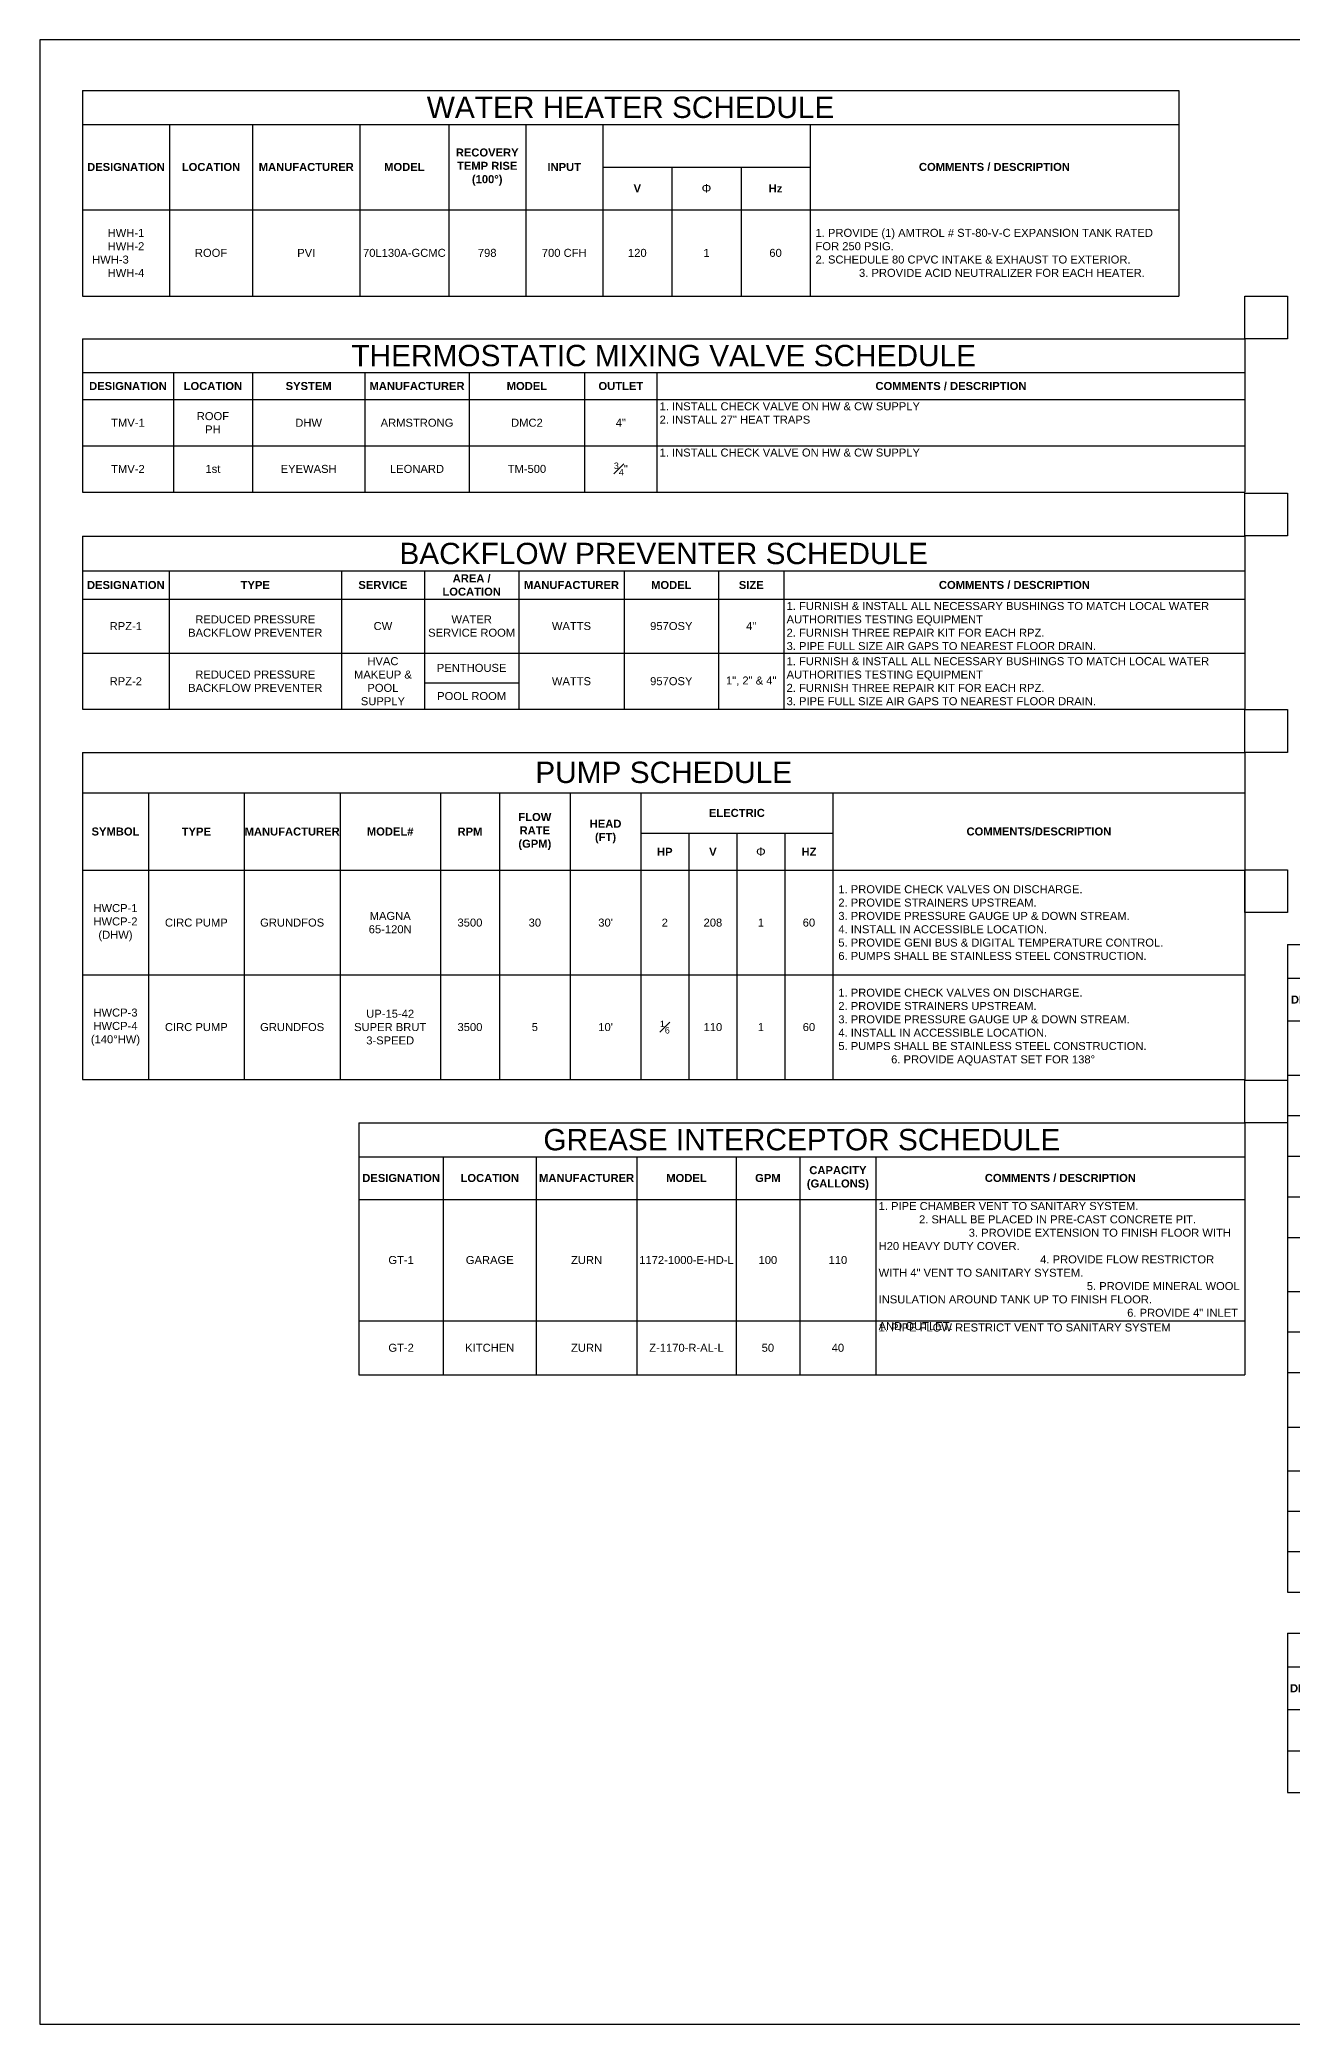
# Model space of a CAD drawing. Extents: x 1982 to 2088, y 1462 to 1485.
# Drawn here: x 2014.81 to 2029.48, y 1461.6 to 1484.85 of the extents above; entities that cross this region are included whole.
import ezdxf

# ---------------------------------------------------------------- set-up
doc = ezdxf.new("R2010")
doc.units = 0
doc.header["$LTSCALE"] = 0.375
doc.header["$MEASUREMENT"] = 0
doc.layers.add('G-ANNO-TEXT', color=70, linetype='Continuous')
doc.layers.add('P-ANNO-TEXT', color=70, linetype='Continuous')
doc.styles.add('Arial', font='arial.ttf')
doc.styles.add('Arial Bold', font='arialbd.ttf')

# ---------------------------------------------------------------- blocks, each defined once
blk = doc.blocks.new('*T3')
at = {"layer": 'G-ANNO-TEXT', "transparency": 16777216}
for p, q in [((0, 0), (8.635, 0)), ((0, 0), (0, -7.587)), ((8.635, 0), (8.635, -7.587)), ((0, -0.396), (8.635, -0.396)), ((0.987, -0.396), (0.987, -7.587)), ((2.077, -0.396), (2.077, -7.587)), ((3.255, -0.396), (3.255, -7.587)), ((4.241, -0.396), (4.241, -7.587)), ((4.987, -0.396), (4.987, -7.587)), ((5.879, -0.396), (5.879, -7.587)), ((0, -0.896), (8.635, -0.896)), ((0, -1.529), (8.635, -1.529)), ((0, -2.004), (8.635, -2.004)), ((0, -2.48), (8.635, -2.48)), ((0, -2.955), (8.635, -2.955)), ((0, -3.431), (8.635, -3.431)), ((0, -4.064), (8.635, -4.064)), ((0, -4.539), (8.635, -4.539)), ((0, -5.015), (8.635, -5.015)), ((0, -5.653), (8.635, -5.653)), ((0, -6.165), (8.635, -6.165)), ((0, -6.639), (8.635, -6.639)), ((0, -7.113), (8.635, -7.113)), ((0, -7.587), (8.635, -7.587))]:
    blk.add_line(p, q, dxfattribs=at)
at = {"layer": 'G-ANNO-TEXT', "transparency": 16777216, "attachment_point": 5}
for s, insert, char_height, width, style in [('DRAIN SCHEDULE', (4.318, -0.198), 0.25, 8.57255, 'Arial'), ('DESIGNATION', (0.494, -0.646), 0.09375, 0.9249, 'Arial Bold'), ('LOCATION', (1.532, -0.646), 0.0938, 1.02744, 'Arial Bold'), ('MANUFACTURER', (2.666, -0.646), 0.09375, 1.11521, 'Arial Bold'), ('MODEL', (3.748, -0.646), 0.0938, 0.92303, 'Arial Bold'), ('OUTLET', (4.614, -0.646), 0.0938, 0.6835, 'Arial Bold'), ('STRAINER', (5.433, -0.646), 0.0938, 0.83015, 'Arial Bold'), ('COMMENTS / DESCRIPTION', (7.257, -0.646), 0.09375, 2.69332, 'Arial Bold'), ('VANDAL PROOF SCREWS, SEDIMENT BUCKET, & CAULKED OUTLET\\PFURNISH & INSTALL MECHANICAL TRAP PRIMING DEVICE', (7.257, -1.212), 0.09375, 2.69332, 'Arial'), ('MECHANICAL ROOM DRAIN\\PGARAGE', (1.532, -1.212), 0.09375, 1.02744, 'Arial'), ('FD-A', (0.494, -1.212), 0.0938, 0.9249, 'Arial'), ('ZURN', (2.666, -1.212), 0.0938, 1.11521, 'Arial'), ('Z-550-VP-Y', (3.748, -1.212), 0.0938, 0.92303, 'Arial'), ('4"', (4.614, -1.212), 0.0938, 0.6835, 'Arial'), ('CAST IRON', (5.433, -1.212), 0.0938, 0.83015, 'Arial'), ('FD-B', (0.494, -1.767), 0.0938, 0.9249, 'Arial'), ('GENERAL DRAIN', (1.532, -1.767), 0.09375, 1.02744, 'Arial'), ('ZURN', (2.666, -1.767), 0.0938, 1.11521, 'Arial'), ('Z-415-P', (3.748, -1.767), 0.0938, 0.92303, 'Arial'), ('4"', (4.614, -1.767), 0.0938, 0.6835, 'Arial'), ('NICKEL BRONZE', (5.433, -1.767), 0.09375, 0.83015, 'Arial'), ('FURNISH & INSTALL MECHANICAL TRAP PRIMING DEVICE', (7.257, -1.767), 0.09375, 2.69332, 'Arial'), ('COORDINATE LOCATION & QUANTITY W/STRUCTURAL\\PFURNISH & INSTALL TRAP PRIMER', (7.257, -2.242), 0.09375, 2.69332, 'Arial'), ('FD-C', (0.494, -2.242), 0.0938, 0.9249, 'Arial'), ('POOL DRAIN', (1.532, -2.242), 0.0938, 1.02744, 'Arial'), ('ZURN', (2.666, -2.242), 0.0938, 1.11521, 'Arial'), ('Z-1920', (3.748, -2.242), 0.0938, 0.92303, 'Arial'), ('8"', (4.614, -2.242), 0.0938, 0.6835, 'Arial'), ('A.R.C.', (5.433, -2.242), 0.0938, 0.83015, 'Arial'), ('FD-D', (0.494, -2.718), 0.0938, 0.9249, 'Arial'), ('CONDENSATE DRAIN', (1.532, -2.718), 0.09375, 1.02744, 'Arial'), ('ZURN', (2.666, -2.718), 0.0938, 1.11521, 'Arial'), ('Z-415-I', (3.748, -2.718), 0.0938, 0.92303, 'Arial'), ('2"', (4.614, -2.718), 0.0938, 0.6835, 'Arial'), ('NICKEL BRONZE', (5.433, -2.718), 0.09375, 0.83015, 'Arial'), ('FURNISH & INSTALL TRAP GUARD BY PROSET INDUSTRIES', (7.257, -2.718), 0.09375, 2.69332, 'Arial'), ('FS-A', (0.494, -3.193), 0.0938, 0.9249, 'Arial'), ('FLOOR SINK', (1.532, -3.193), 0.0938, 1.02744, 'Arial'), ('ZURN', (2.666, -3.193), 0.0938, 1.11521, 'Arial'), ('Z-1901', (3.748, -3.193), 0.0938, 0.92303, 'Arial'), ('4"', (4.614, -3.193), 0.0938, 0.6835, 'Arial'), ('\\A1;A.R.C.          {\\H0.8x;\\S1#2;} GRATE', (5.433, -3.193), 0.09375, 0.83015, 'Arial'), ('COORDINATE QUANTITY AND LOCATION WITH KITCHEN DRAWINGS', (7.257, -3.193), 0.09375, 2.69332, 'Arial'), ('GD-A', (0.494, -3.747), 0.0938, 0.9249, 'Arial'), ('GARAGE DRAIN', (1.532, -3.747), 0.09375, 1.02744, 'Arial'), ('ZURN', (2.666, -3.747), 0.0938, 1.11521, 'Arial'), ('Z-550-VP-Y', (3.748, -3.747), 0.0938, 0.92303, 'Arial'), ('4"', (4.614, -3.747), 0.0938, 0.6835, 'Arial'), ('CAST IRON', (5.433, -3.747), 0.0938, 0.83015, 'Arial'), ('VANDAL PROOF SCREWS, SEDIMENT BUCKET, & CAULKED OUTLET', (7.257, -3.747), 0.09375, 2.69332, 'Arial'), ('COORDINATE LOCATION & QUANTITY W/STRUCTURAL', (7.257, -4.302), 0.09375, 2.69332, 'Arial'), ('AD-A', (0.494, -4.302), 0.0938, 0.9249, 'Arial'), ('AREA DRAIN', (1.532, -4.302), 0.0938, 1.02744, 'Arial'), ('ZURN', (2.666, -4.302), 0.0938, 1.11521, 'Arial'), ('Z-505-Y', (3.748, -4.302), 0.0938, 0.92303, 'Arial'), ('4"-6"', (4.614, -4.302), 0.0938, 0.6835, 'Arial'), ('CAST IRON', (5.433, -4.302), 0.0938, 0.83015, 'Arial'), ('NICKEL BRONZE', (5.433, -4.777), 0.09375, 0.83015, 'Arial'), ('COORDINATE LOCATION & QUANTITY W/STRUCTURAL\\PCOORDINATE EXACT HEIGHT IN FIELD.', (7.257, -4.777), 0.09375, 2.69332, 'Arial'), ('AD-B', (0.494, -4.777), 0.0938, 0.9249, 'Arial'), ('AREA DRAIN', (1.532, -4.777), 0.0938, 1.02744, 'Arial'), ('ZURN', (2.666, -4.777), 0.0938, 1.11521, 'Arial'), ('Z-154-E', (3.748, -4.777), 0.0938, 0.92303, 'Arial'), ('4"', (4.614, -4.777), 0.0938, 0.6835, 'Arial'), ('BWV-1', (0.494, -5.334), 0.0938, 0.9249, 'Arial'), ('BACKWATER VALVE', (1.532, -5.334), 0.09375, 1.02744, 'Arial'), ('JR SMITH', (2.666, -5.334), 0.0938, 1.11521, 'Arial'), ('7022', (3.748, -5.334), 0.0938, 0.92303, 'Arial'), ('4"', (4.614, -5.334), 0.0938, 0.6835, 'Arial'), ('CAST IRON', (5.433, -5.334), 0.0938, 0.83015, 'Arial'), ('CAST IRON BACKWATER VALVE', (7.257, -5.334), 0.09375, 2.69332, 'Arial'), ('EXTERIOR PERIMETER', (1.532, -5.909), 0.09375, 1.02744, 'Arial'), ('CHROME FINISH', (5.433, -5.909), 0.09375, 0.83015, 'Arial'), ('COORDINATE WALL THICKNESS WITH WALL HYDRANT.', (7.257, -5.909), 0.09375, 2.69332, 'Arial'), ('WH-1', (0.494, -5.909), 0.0938, 0.9249, 'Arial'), ('ZURN', (2.666, -5.909), 0.0938, 1.11521, 'Arial'), ('5509QT', (3.748, -5.909), 0.0938, 0.92303, 'Arial'), ('\\A1;{\\H0.7x;\\S3#4;}"', (4.614, -5.909), 0.09375, 0.6835, 'Arial'), ('MECHANICAL ROOM', (1.532, -6.402), 0.09375, 1.02744, 'Arial'), ('CHROME FINISH', (5.433, -6.402), 0.09375, 0.83015, 'Arial'), ('HB-1', (0.494, -6.402), 0.0938, 0.9249, 'Arial'), ('CHICAGO', (2.666, -6.402), 0.0938, 1.11521, 'Arial'), ('952', (3.748, -6.402), 0.0938, 0.92303, 'Arial'), ('\\A1;{\\H0.7x;\\S3#4;\\H1.4286x;"}', (4.614, -6.402), 0.09375, 0.6835, 'Arial'), ('MOUNT ON WALL 2\'-0" ABOVE FLOOR.', (7.257, -6.402), 0.09375, 2.69332, 'Arial'), ('RD-A', (0.494, -6.876), 0.0938, 0.9249, 'Arial'), ('ROOF', (1.532, -6.876), 0.0938, 1.02744, 'Arial'), ('ZURN', (2.666, -6.876), 0.0938, 1.11521, 'Arial'), ('Z-100-DR-G', (3.748, -6.876), 0.0938, 0.92303, 'Arial'), ('4"-6"', (4.614, -6.876), 0.0938, 0.6835, 'Arial'), ('CAST IRON', (5.433, -6.876), 0.0938, 0.83015, 'Arial'), ('COORDINATE LOCATION & QUANTITY W/STRUCTURAL & ARCHITECTURAL', (7.257, -6.876), 0.09375, 2.69332, 'Arial'), ('TD-A', (0.494, -7.35), 0.0938, 0.9249, 'Arial'), ('GARAGE', (1.532, -7.35), 0.0938, 1.02744, 'Arial'), ('ZURN', (2.666, -7.35), 0.0938, 1.11521, 'Arial'), ('Z-665-Y', (3.748, -7.35), 0.0938, 0.92303, 'Arial'), ('4"', (4.614, -7.35), 0.0938, 0.6835, 'Arial'), ('CAST IRON', (5.433, -7.35), 0.0938, 0.83015, 'Arial'), ('COORDINATE LOCATION & QUANTITY W/STRUCTURAL', (7.257, -7.35), 0.09375, 2.69332, 'Arial')]:
    blk.add_mtext(s, dxfattribs=dict(at, insert=insert, char_height=char_height, width=width, style=style))
blk = doc.blocks.new('*T4')
at = {"layer": 'G-ANNO-TEXT', "transparency": 16777216}
for p, q in [((0, 0), (13.613, 0)), ((0, 0), (0, -2.028)), ((13.613, 0), (13.613, -2.028)), ((0, -0.407), (13.613, -0.407)), ((1.016, -0.407), (1.016, -2.028)), ((3.033, -0.407), (3.033, -2.028)), ((4.004, -0.407), (4.004, -2.028)), ((5.111, -0.407), (5.111, -2.028)), ((6.343, -0.407), (6.343, -2.028)), ((7.45, -0.407), (7.45, -2.028)), ((8.215, -0.407), (8.215, -2.028)), ((0, -0.736), (13.613, -0.736)), ((0, -1.37), (13.613, -1.37)), ((4.004, -1.717), (5.111, -1.717)), ((0, -2.028), (13.613, -2.028))]:
    blk.add_line(p, q, dxfattribs=at)
for s, insert, char_height, width, attachment_point, style in [('BACKFLOW PREVENTER SCHEDULE', (6.807, -0.204), 0.25, 13.55069, 5, 'Arial'), ('AREA / LOCATION', (4.558, -0.572), 0.09375, 1.04464, 5, 'Arial Bold'), ('DESIGNATION', (0.508, -0.572), 0.09375, 0.95301, 5, 'Arial Bold'), ('TYPE', (2.024, -0.572), 0.0938, 1.95521, 5, 'Arial Bold'), ('SERVICE', (3.519, -0.572), 0.0938, 0.90863, 5, 'Arial Bold'), ('MANUFACTURER', (5.727, -0.572), 0.09375, 1.1686, 5, 'Arial Bold'), ('MODEL', (6.896, -0.572), 0.0938, 1.04464, 5, 'Arial Bold'), ('SIZE', (7.832, -0.572), 0.0938, 0.70294, 5, 'Arial Bold'), ('COMMENTS / DESCRIPTION', (10.914, -0.572), 0.09375, 5.33552, 5, 'Arial Bold'), ('REDUCED PRESSURE BACKFLOW PREVENTER', (2.024, -1.053), 0.09375, 1.95521, 5, 'Arial'), ('WATER SERVICE ROOM ', (4.558, -1.053), 0.09375, 1.04464, 5, 'Arial'), ('1. FURNISH & INSTALL ALL NECESSARY BUSHINGS TO MATCH LOCAL WATER AUTHORITIES TESTING EQUIPMENT\\P2. FURNISH THREE REPAIR KIT FOR EACH RPZ.\\P3. PIPE FULL SIZE AIR GAPS TO NEAREST FLOOR DRAIN.', (8.246, -1.053), 0.09375, 5.33552, 4, 'Arial'), ('RPZ-1', (0.508, -1.053), 0.0938, 0.95301, 5, 'Arial'), ('CW', (3.519, -1.053), 0.0938, 0.90863, 5, 'Arial'), ('WATTS', (5.727, -1.053), 0.0938, 1.1686, 5, 'Arial'), ('957OSY', (6.896, -1.053), 0.0938, 1.04464, 5, 'Arial'), ('4"', (7.832, -1.053), 0.0938, 0.70294, 5, 'Arial'), ('REDUCED PRESSURE BACKFLOW PREVENTER', (2.024, -1.699), 0.09375, 1.95521, 5, 'Arial'), ('HVAC MAKEUP & POOL SUPPLY ', (3.519, -1.699), 0.09375, 0.90863, 5, 'Arial'), ('PENTHOUSE   ', (4.558, -1.543), 0.09375, 1.04464, 5, 'Arial'), ('1. FURNISH & INSTALL ALL NECESSARY BUSHINGS TO MATCH LOCAL WATER AUTHORITIES TESTING EQUIPMENT\\P2. FURNISH THREE REPAIR KIT FOR EACH RPZ.\\P3. PIPE FULL SIZE AIR GAPS TO NEAREST FLOOR DRAIN.', (8.246, -1.699), 0.09375, 5.33552, 4, 'Arial'), ('RPZ-2', (0.508, -1.699), 0.0938, 0.95301, 5, 'Arial'), ('POOL ROOM', (4.558, -1.873), 0.0938, 1.04464, 5, 'Arial'), ('WATTS', (5.727, -1.699), 0.0938, 1.1686, 5, 'Arial'), ('957OSY', (6.896, -1.699), 0.0938, 1.04464, 5, 'Arial'), ('1", 2" & 4"', (7.832, -1.699), 0.09375, 0.70294, 5, 'Arial')]:
    blk.add_mtext(s, dxfattribs=dict(at, insert=insert, char_height=char_height, width=width, attachment_point=attachment_point, style=style))
blk = doc.blocks.new('*T5')
at = {"layer": 'G-ANNO-TEXT', "transparency": 16777216}
for p, q in [((0, 0), (12.838, 0)), ((0, 0), (0, -2.407)), ((12.838, 0), (12.838, -2.407)), ((0, -0.396), (12.838, -0.396)), ((1.019, -0.396), (1.019, -2.407)), ((1.992, -0.396), (1.992, -2.407)), ((3.25, -0.396), (3.25, -2.407)), ((4.289, -0.396), (4.289, -2.407)), ((5.191, -0.396), (5.191, -2.407)), ((6.093, -0.396), (6.093, -2.407)), ((8.522, -0.396), (8.522, -2.407)), ((6.093, -0.896), (8.522, -0.896)), ((6.903, -0.896), (6.903, -2.407)), ((7.713, -0.896), (7.713, -2.407)), ((0, -1.396), (12.838, -1.396)), ((0, -2.407), (12.838, -2.407))]:
    blk.add_line(p, q, dxfattribs=at)
for s, insert, char_height, width, attachment_point, style in [('WATER HEATER SCHEDULE', (6.419, -0.198), 0.25, 12.77504, 5, 'Arial'), ('RECOVERY TEMP RISE (100%%D)', (4.74, -0.896), 0.09375, 0.8396, 5, 'Arial Bold'), ('DESIGNATION', (0.51, -0.896), 0.09375, 0.9567, 5, 'Arial Bold'), ('LOCATION', (1.506, -0.896), 0.0938, 0.91079, 5, 'Arial Bold'), ('MANUFACTURER', (2.621, -0.896), 0.09375, 1.19548, 5, 'Arial Bold'), ('MODEL', (3.77, -0.896), 0.0938, 0.97616, 5, 'Arial Bold'), ('INPUT', (5.642, -0.896), 0.0938, 0.8396, 5, 'Arial Bold'), ('COMMENTS / DESCRIPTION', (10.68, -0.896), 0.09375, 4.25281, 5, 'Arial Bold'), ('V', (6.498, -1.146), 0.0938, 0.74713, 5, 'Arial Bold'), ('{\\fArial|b0|i0|c0|p34;\\H1.0833x;Φ}', (7.308, -1.146), 0.09375, 0.74713, 5, 'Arial Bold'), ('Hz', (8.117, -1.146), 0.0938, 0.74713, 5, 'Arial Bold'), ('HWH-1\\PHWH-2\\PHWH-3           HWH-4', (0.51, -1.902), 0.09375, 0.9567, 5, 'Arial'), ('1. PROVIDE (1) AMTROL # ST-80-V-C EXPANSION TANK RATED FOR 250 PSIG.\\P2. SCHEDULE 80 CPVC INTAKE & EXHAUST TO EXTERIOR.                             3. PROVIDE ACID NEUTRALIZER FOR EACH HEATER.', (8.585, -1.902), 0.09375, 4.19031, 4, 'Arial'), ('ROOF', (1.506, -1.902), 0.0938, 0.91079, 5, 'Arial'), ('PVI', (2.621, -1.902), 0.0938, 1.19548, 5, 'Arial'), ('70L130A-GCMC', (3.77, -1.902), 0.09375, 0.97616, 5, 'Arial'), ('798', (4.74, -1.902), 0.0938, 0.8396, 5, 'Arial'), ('700 CFH', (5.642, -1.902), 0.0938, 0.8396, 5, 'Arial'), ('120', (6.498, -1.902), 0.0938, 0.74713, 5, 'Arial'), ('1', (7.308, -1.902), 0.0938, 0.74713, 5, 'Arial'), ('60', (8.117, -1.902), 0.0938, 0.74713, 5, 'Arial')]:
    blk.add_mtext(s, dxfattribs=dict(at, insert=insert, char_height=char_height, width=width, attachment_point=attachment_point, style=style))
blk = doc.blocks.new('*T6')
at = {"layer": 'P-ANNO-TEXT', "transparency": 16777216}
for p, q in [((0, 0), (6.575, 0)), ((0, 0), (0, -1.868)), ((6.575, 0), (6.575, -1.868)), ((0, -0.396), (6.575, -0.396)), ((0.967, -0.396), (0.967, -1.868)), ((2.214, -0.396), (2.214, -1.868)), ((3.427, -0.396), (3.427, -1.868)), ((0, -0.896), (6.575, -0.896)), ((0, -1.377), (6.575, -1.377)), ((0, -1.868), (6.575, -1.868))]:
    blk.add_line(p, q, dxfattribs=at)
at = {"layer": 'P-ANNO-TEXT', "transparency": 16777216, "attachment_point": 5}
for s, insert, char_height, width, style in [('TRAP PRIMER SCHEDULE', (3.288, -0.198), 0.25, 6.51268, 'Arial'), ('DESIGNATION', (0.483, -0.646), 0.09375, 0.90419, 'Arial Bold'), ('MANUFACTURER', (1.59, -0.646), 0.09375, 1.18453, 'Arial Bold'), ('MODEL', (2.82, -0.646), 0.0938, 1.15041, 'Arial Bold'), ('COMMENTS / DESCRIPTION', (5.001, -0.646), 0.09375, 3.08605, 'Arial Bold'), ('TP-1', (0.483, -1.136), 0.0938, 0.90419, 'Arial'), ('PRECISION PLUMBING PRODUCTS', (1.59, -1.136), 0.09375, 1.18453, 'Arial'), ('PRIME-PRO #PRO1-500', (2.82, -1.136), 0.09375, 1.15041, 'Arial'), ('1-4 OUTLETS\\PPROVIDE DISTRIBUTION UNIT AS REQUIRED', (5.001, -1.136), 0.09375, 3.08605, 'Arial'), ('TP-2', (0.483, -1.622), 0.0938, 0.90419, 'Arial'), ('PRECISION PLUMBING PRODUCTS', (1.59, -1.622), 0.09375, 1.18453, 'Arial'), ('PRIME-TIME \\PPT-12', (2.82, -1.622), 0.09375, 1.15041, 'Arial'), ('12 OUTLETS\\PPROVIDE DISTRIBUTION UNIT AS REQUIRED\\P120V, 60HZ', (5.001, -1.622), 0.09375, 3.08605, 'Arial')]:
    blk.add_mtext(s, dxfattribs=dict(at, insert=insert, char_height=char_height, width=width, style=style))
blk = doc.blocks.new('*T7')
at = {"layer": 'G-ANNO-TEXT', "transparency": 16777216}
for p, q in [((0, 0), (13.613, 0)), ((0, 0), (0, -3.832)), ((13.613, 0), (13.613, -3.832)), ((0, -0.473), (13.613, -0.473)), ((0.774, -0.473), (0.774, -3.832)), ((1.894, -0.473), (1.894, -3.832)), ((3.017, -0.473), (3.017, -3.832)), ((4.192, -0.473), (4.192, -3.832)), ((4.885, -0.473), (4.885, -3.832)), ((5.712, -0.473), (5.712, -3.832)), ((6.539, -0.473), (6.539, -3.832)), ((8.789, -0.473), (8.789, -3.832)), ((6.539, -0.947), (8.789, -0.947)), ((7.102, -0.947), (7.102, -3.832)), ((7.664, -0.947), (7.664, -3.832)), ((8.227, -0.947), (8.227, -3.832)), ((0, -1.382), (13.613, -1.382)), ((0, -2.607), (13.613, -2.607)), ((0, -3.832), (13.613, -3.832))]:
    blk.add_line(p, q, dxfattribs=at)
for s, insert, char_height, width, attachment_point, style in [('PUMP SCHEDULE', (6.807, -0.236), 0.25, 13.61254, 5, 'Arial'), ('ELECTRIC', (7.664, -0.71), 0.0938, 2.125, 5, 'Arial Bold'), ('SYMBOL', (0.387, -0.928), 0.0938, 0.64872, 5, 'Arial Bold'), ('TYPE', (1.334, -0.928), 0.0938, 0.99572, 5, 'Arial Bold'), ('MANUFACTURER', (2.456, -0.928), 0.09375, 0.9974, 5, 'Arial Bold'), ('MODEL#', (3.604, -0.928), 0.0938, 1.04968, 5, 'Arial Bold'), ('RPM', (4.538, -0.928), 0.0938, 0.568, 5, 'Arial Bold'), ('FLOW RATE\\P(GPM)', (5.298, -0.928), 0.0938, 0.70235, 5, 'Arial Bold'), ('HEAD\\P(FT)', (6.126, -0.928), 0.0938, 0.70235, 5, 'Arial Bold'), ('COMMENTS/DESCRIPTION', (11.201, -0.928), 0.09375, 4.69897, 5, 'Arial Bold'), ('HP', (6.82, -1.165), 0.0938, 0.4375, 5, 'Arial Bold'), ('V', (7.383, -1.165), 0.0938, 0.4375, 5, 'Arial Bold'), ('{\\fArial|b0|i0|c0|p34;\\H1.0833x;Φ}', (7.945, -1.165), 0.09375, 0.4375, 5, 'Arial Bold'), ('HZ', (8.508, -1.165), 0.0938, 0.4375, 5, 'Arial Bold'), ('\\A1;1. PROVIDE CHECK VALVES ON DISCHARGE. \\P2. PROVIDE STRAINERS UPSTREAM. \\P3. PROVIDE PRESSURE GAUGE UP & DOWN STREAM.\\P4. INSTALL IN ACCESSIBLE LOCATION.\\P5. PROVIDE GENI BUS & DIGITAL TEMPERATURE CONTROL.\\P6. PUMPS SHALL BE STAINLESS STEEL CONSTRUCTION.', (8.852, -1.995), 0.09375, 4.69897, 4, 'Arial'), ('HWCP-1\\PHWCP-2\\P(DHW)', (0.387, -1.995), 0.0938, 0.64872, 5, 'Arial'), ('CIRC PUMP', (1.334, -1.995), 0.0938, 0.99572, 5, 'Arial'), ('GRUNDFOS', (2.456, -1.995), 0.0938, 0.9974, 5, 'Arial'), ('MAGNA\\P65-120N', (3.604, -1.995), 0.0938, 1.04968, 5, 'Arial'), ('3500', (4.538, -1.995), 0.0938, 0.568, 5, 'Arial'), ('30', (5.298, -1.995), 0.0938, 0.70235, 5, 'Arial'), ("30'", (6.126, -1.995), 0.0938, 0.70235, 5, 'Arial'), ('2', (6.82, -1.995), 0.0938, 0.4375, 5, 'Arial'), ('208', (7.383, -1.995), 0.0938, 0.4375, 5, 'Arial'), ('1', (7.945, -1.995), 0.0938, 0.4375, 5, 'Arial'), ('60', (8.508, -1.995), 0.0938, 0.4375, 5, 'Arial'), ('\\A1;1. PROVIDE CHECK VALVES ON DISCHARGE. \\P2. PROVIDE STRAINERS UPSTREAM. \\P3. PROVIDE PRESSURE GAUGE UP & DOWN STREAM.\\P4. INSTALL IN ACCESSIBLE LOCATION.\\P5. PUMPS SHALL BE STAINLESS STEEL CONSTRUCTION.                                                6. PROVIDE AQUASTAT SET FOR 138%%D', (8.852, -3.219), 0.09375, 4.69897, 4, 'Arial'), ('HWCP-3\\PHWCP-4\\P(140%%DHW)', (0.387, -3.219), 0.0938, 0.64872, 5, 'Arial'), ('UP-15-42\\PSUPER BRUT\\P3-SPEED', (3.604, -3.219), 0.0938, 1.04968, 5, 'Arial'), ('CIRC PUMP', (1.334, -3.219), 0.0938, 0.99572, 5, 'Arial'), ('GRUNDFOS', (2.456, -3.219), 0.0938, 0.9974, 5, 'Arial'), ('3500', (4.538, -3.219), 0.0938, 0.568, 5, 'Arial'), ('5', (5.298, -3.219), 0.0938, 0.70235, 5, 'Arial'), ("10'", (6.126, -3.219), 0.0938, 0.70235, 5, 'Arial'), ('\\A1;{\\H0.8x;\\S1#6;}', (6.82, -3.219), 0.09375, 0.4375, 5, 'Arial'), ('110', (7.383, -3.219), 0.0938, 0.4375, 5, 'Arial'), ('1', (7.945, -3.219), 0.0938, 0.4375, 5, 'Arial'), ('60', (8.508, -3.219), 0.0938, 0.4375, 5, 'Arial')]:
    blk.add_mtext(s, dxfattribs=dict(at, insert=insert, char_height=char_height, width=width, attachment_point=attachment_point, style=style))
blk = doc.blocks.new('*T8')
at = {"layer": 'P-ANNO-TEXT', "transparency": 16777216}
for p, q in [((0, 0), (13.613, 0)), ((0, 0), (0, -1.796)), ((13.613, 0), (13.613, -1.796)), ((0, -0.396), (13.613, -0.396)), ((1.066, -0.396), (1.066, -1.796)), ((1.991, -0.396), (1.991, -1.796)), ((3.307, -0.396), (3.307, -1.796)), ((4.529, -0.396), (4.529, -1.796)), ((5.881, -0.396), (5.881, -1.796)), ((6.728, -0.396), (6.728, -1.796)), ((0, -0.713), (13.613, -0.713)), ((0, -1.254), (13.613, -1.254)), ((0, -1.796), (13.613, -1.796))]:
    blk.add_line(p, q, dxfattribs=at)
for s, insert, char_height, width, attachment_point, style in [('THERMOSTATIC MIXING VALVE SCHEDULE', (6.807, -0.198), 0.25, 13.55069, 5, 'Arial'), ('DESIGNATION', (0.533, -0.554), 0.09375, 1.0032, 5, 'Arial Bold'), ('LOCATION', (1.528, -0.554), 0.0938, 0.86294, 5, 'Arial Bold'), ('SYSTEM', (2.649, -0.554), 0.0938, 1.25304, 5, 'Arial Bold'), ('MANUFACTURER', (3.918, -0.554), 0.09375, 1.15942, 5, 'Arial Bold'), ('MODEL', (5.205, -0.554), 0.0938, 1.29037, 5, 'Arial Bold'), ('OUTLET', (6.305, -0.554), 0.0938, 0.78388, 5, 'Arial Bold'), ('COMMENTS / DESCRIPTION', (10.171, -0.554), 0.09375, 6.82284, 5, 'Arial Bold'), ('ROOF\\PPH', (1.528, -0.984), 0.0938, 0.86294, 5, 'Arial'), ('1. INSTALL CHECK VALVE ON HW & CW SUPPLY\\P2. INSTALL 27" HEAT TRAPS', (6.759, -0.744), 0.09375, 6.82284, 1, 'Arial'), ('TMV-1', (0.533, -0.984), 0.0938, 1.0032, 5, 'Arial'), ('DHW', (2.649, -0.984), 0.0938, 1.25304, 5, 'Arial'), ('ARMSTRONG', (3.918, -0.984), 0.0938, 1.15942, 5, 'Arial'), ('DMC2', (5.205, -0.984), 0.0938, 1.29037, 5, 'Arial'), ('4"', (6.305, -0.984), 0.0938, 0.78388, 5, 'Arial'), ('1. INSTALL CHECK VALVE ON HW & CW SUPPLY', (6.759, -1.286), 0.09375, 6.82284, 1, 'Arial'), ('TMV-2', (0.533, -1.525), 0.0938, 1.0032, 5, 'Arial'), ('1st', (1.528, -1.525), 0.0938, 0.86294, 5, 'Arial'), ('EYEWASH', (2.649, -1.525), 0.0938, 1.25304, 5, 'Arial'), ('LEONARD', (3.918, -1.525), 0.0938, 1.15942, 5, 'Arial'), ('TM-500', (5.205, -1.525), 0.0938, 1.29037, 5, 'Arial'), ('\\A1;{\\H0.8x;\\S3#4;}"', (6.305, -1.525), 0.09375, 0.78388, 5, 'Arial')]:
    blk.add_mtext(s, dxfattribs=dict(at, insert=insert, char_height=char_height, width=width, attachment_point=attachment_point, style=style))
blk = doc.blocks.new('*T10')
at = {"layer": 'G-ANNO-TEXT', "transparency": 16777216}
for p, q in [((0, 0), (10.373, 0)), ((0, 0), (0, -2.952)), ((10.373, 0), (10.373, -2.952)), ((0, -0.396), (10.373, -0.396)), ((0.987, -0.396), (0.987, -2.952)), ((2.077, -0.396), (2.077, -2.952)), ((3.255, -0.396), (3.255, -2.952)), ((4.416, -0.396), (4.416, -2.952)), ((5.162, -0.396), (5.162, -2.952)), ((6.055, -0.396), (6.055, -2.952)), ((0, -0.896), (10.373, -0.896)), ((0, -2.319), (10.373, -2.319)), ((0, -2.952), (10.373, -2.952))]:
    blk.add_line(p, q, dxfattribs=at)
for s, insert, char_height, width, attachment_point, style in [('GREASE INTERCEPTOR SCHEDULE', (5.187, -0.198), 0.25, 10.31077, 5, 'Arial'), ('DESIGNATION', (0.494, -0.646), 0.09375, 0.9249, 5, 'Arial Bold'), ('LOCATION', (1.532, -0.646), 0.0938, 1.02744, 5, 'Arial Bold'), ('MANUFACTURER', (2.666, -0.646), 0.09375, 1.11521, 5, 'Arial Bold'), ('MODEL', (3.836, -0.646), 0.0938, 1.09875, 5, 'Arial Bold'), ('GPM', (4.789, -0.646), 0.0938, 0.6835, 5, 'Arial Bold'), ('CAPACITY (GALLONS)', (5.609, -0.646), 0.09375, 0.83015, 5, 'Arial Bold'), ('COMMENTS / DESCRIPTION', (8.214, -0.646), 0.09375, 4.25582, 5, 'Arial Bold'), ('1. PIPE CHAMBER VENT TO SANITARY SYSTEM.                                               2. SHALL BE PLACED IN PRE-CAST CONCRETE PIT.                                             3. PROVIDE EXTENSION TO FINISH FLOOR WITH H20 HEAVY DUTY COVER.                                                                                                                            4. PROVIDE FLOW RESTRICTOR WITH 4" VENT TO SANITARY SYSTEM.                                                                                                                       5. PROVIDE MINERAL WOOL INSULATION AROUND TANK UP TO FINISH FLOOR.                                                                                                              6. PROVIDE 4" INLET AND OUTLET. ', (6.086, -0.927), 0.09375, 4.25582, 1, 'Arial'), ('GT-1', (0.494, -1.607), 0.0938, 0.9249, 5, 'Arial'), ('GARAGE', (1.532, -1.607), 0.0938, 1.02744, 5, 'Arial'), ('ZURN', (2.666, -1.607), 0.0938, 1.11521, 5, 'Arial'), ('1172-1000-E-HD-L', (3.836, -1.607), 0.09375, 1.09875, 5, 'Arial'), ('100', (4.789, -1.607), 0.0938, 0.6835, 5, 'Arial'), ('110', (5.609, -1.607), 0.0938, 0.83015, 5, 'Arial'), ('1. PIPE FLOW RESTRICT VENT TO SANITARY SYSTEM', (6.086, -2.35), 0.09375, 4.25582, 1, 'Arial'), ('GT-2', (0.494, -2.635), 0.0938, 0.9249, 5, 'Arial'), ('KITCHEN', (1.532, -2.635), 0.0938, 1.02744, 5, 'Arial'), ('ZURN', (2.666, -2.635), 0.0938, 1.11521, 5, 'Arial'), ('Z-1170-R-AL-L', (3.836, -2.635), 0.09375, 1.09875, 5, 'Arial'), ('50', (4.789, -2.635), 0.0938, 0.6835, 5, 'Arial'), ('40', (5.609, -2.635), 0.0938, 0.83015, 5, 'Arial')]:
    blk.add_mtext(s, dxfattribs=dict(at, insert=insert, char_height=char_height, width=width, attachment_point=attachment_point, style=style))

msp = doc.modelspace()

# ---------------------------------------------------------------- linework, layer by layer
at = {"layer": 'DEFPOINTS'}
for points in [[(2014.814, 1461.601), (2046.439, 1461.601), (2046.439, 1484.851), (2014.814, 1484.851)], [(2028.927, 1481.847), (2029.427, 1481.847), (2029.427, 1481.347), (2028.927, 1481.347)], [(2028.927, 1479.54), (2029.427, 1479.54), (2029.427, 1479.04), (2028.927, 1479.04)], [(2028.927, 1477.002), (2029.427, 1477.002), (2029.427, 1476.502), (2028.927, 1476.502)], [(2028.927, 1475.125), (2029.427, 1475.125), (2029.427, 1474.625), (2028.927, 1474.625)], [(2028.927, 1472.661), (2029.427, 1472.661), (2029.427, 1472.161), (2028.927, 1472.161)]]:
    msp.add_lwpolyline(points, close=True, dxfattribs=at)

# ---------------------------------------------------------------- block references
for name, p in [('*T5', (2015.314, 1484.255)), ('*T8', (2015.314, 1481.347)), ('*T4', (2015.314, 1479.034)), ('*T7', (2015.314, 1476.502)), ('*T3', (2029.427, 1474.251)), ('*T10', (2018.552, 1472.161)), ('*T6', (2029.427, 1466.183))]:
    msp.add_blockref(name, p)

doc.saveas('drawing.dxf')
